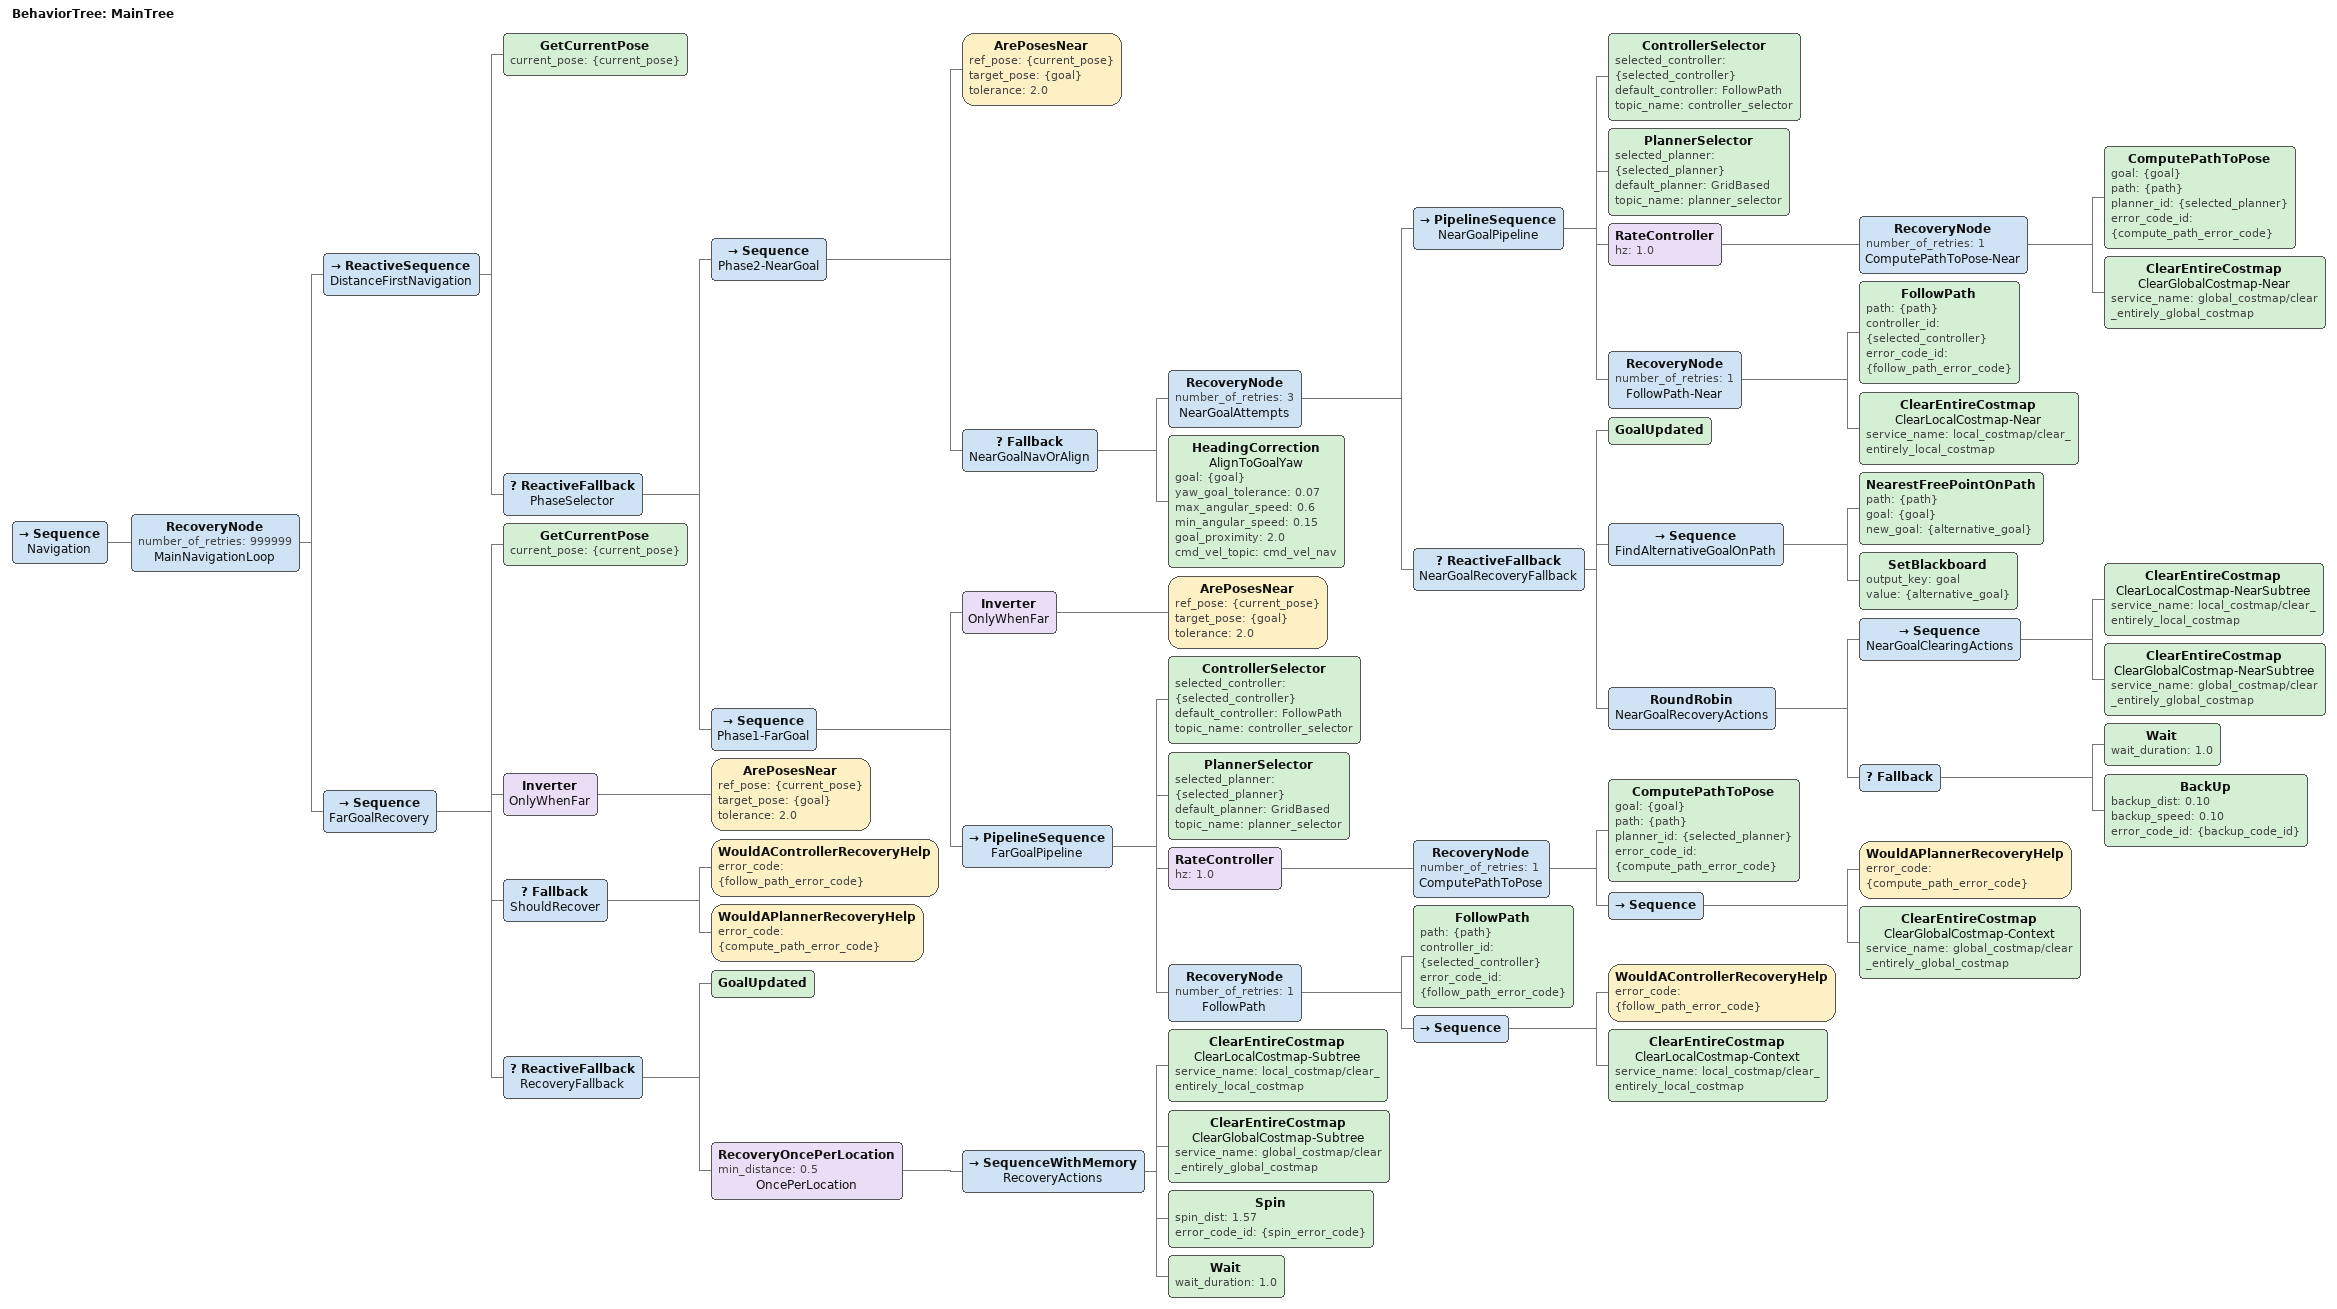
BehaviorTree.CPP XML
<root BTCPP_format="4" main_tree_to_execute="MainTree">
  <BehaviorTree ID="MainTree">
    <Sequence name="Navigation">

      <RecoveryNode number_of_retries="999999" name="MainNavigationLoop">

        <ReactiveSequence name="DistanceFirstNavigation">
          <GetCurrentPose current_pose="{current_pose}"/>

          <ReactiveFallback name="PhaseSelector">

            <Sequence name="Phase2-NearGoal">
              <ArePosesNear ref_pose="{current_pose}" target_pose="{goal}" tolerance="2.0"/>

              <Fallback name="NearGoalNavOrAlign">

              <RecoveryNode number_of_retries="3" name="NearGoalAttempts">

                <PipelineSequence name="NearGoalPipeline">
                  <ControllerSelector selected_controller="{selected_controller}"
                                      default_controller="FollowPath"
                                      topic_name="controller_selector"/>
                  <PlannerSelector selected_planner="{selected_planner}"
                                   default_planner="GridBased"
                                   topic_name="planner_selector"/>
                  <RateController hz="1.0">
                    <RecoveryNode number_of_retries="1" name="ComputePathToPose-Near">
                      <ComputePathToPose goal="{goal}" path="{path}"
                                         planner_id="{selected_planner}"
                                         error_code_id="{compute_path_error_code}"/>
                      <ClearEntireCostmap name="ClearGlobalCostmap-Near"
                                          service_name="global_costmap/clear_entirely_global_costmap"/>
                    </RecoveryNode>
                  </RateController>
                  <RecoveryNode number_of_retries="1" name="FollowPath-Near">
                    <FollowPath path="{path}" controller_id="{selected_controller}"
                                error_code_id="{follow_path_error_code}"/>
                    <ClearEntireCostmap name="ClearLocalCostmap-Near"
                                        service_name="local_costmap/clear_entirely_local_costmap"/>
                  </RecoveryNode>
                </PipelineSequence>

                <!-- Near-goal outer recovery: no guards, all actions obstacle-safe -->
                <ReactiveFallback name="NearGoalRecoveryFallback">
                  <GoalUpdated/>
                  <!-- Attempt 1: Find alternative goal on global path when stuck near goal -->
                  <Sequence name="FindAlternativeGoalOnPath">
                    <NearestFreePointOnPath path="{path}" goal="{goal}" new_goal="{alternative_goal}"/>
                    <SetBlackboard output_key="goal" value="{alternative_goal}"/>
                  </Sequence>
                  <RoundRobin name="NearGoalRecoveryActions">
                    <Sequence name="NearGoalClearingActions">
                      <ClearEntireCostmap name="ClearLocalCostmap-NearSubtree"
                                          service_name="local_costmap/clear_entirely_local_costmap"/>
                      <ClearEntireCostmap name="ClearGlobalCostmap-NearSubtree"
                                          service_name="global_costmap/clear_entirely_global_costmap"/>
                    </Sequence>
                    <!-- Fallback: Spin may fail near obstacle → Wait keeps RoundRobin alive -->
                    <Fallback>
                      <Wait wait_duration="1.0"/>
                    <!-- Fallback: BackUp may fail near obstacle → Wait keeps RoundRobin alive -->
                      <BackUp backup_dist="0.10" backup_speed="0.10"
                              error_code_id="{backup_code_id}"/>
                    </Fallback>
                  </RoundRobin>
                </ReactiveFallback>

              </RecoveryNode>

              <HeadingCorrection name="AlignToGoalYaw"
                                 goal="{goal}"
                                 yaw_goal_tolerance="0.07"
                                 max_angular_speed="0.6"
                                 min_angular_speed="0.15"
                                 goal_proximity="2.0"
                                 cmd_vel_topic="cmd_vel_nav"/>

              </Fallback>
            </Sequence>

            <Sequence name="Phase1-FarGoal">
              <Inverter name="OnlyWhenFar">
                <ArePosesNear ref_pose="{current_pose}" target_pose="{goal}" tolerance="2.0"/>
              </Inverter>

              <PipelineSequence name="FarGoalPipeline">
                <ControllerSelector selected_controller="{selected_controller}"
                                    default_controller="FollowPath"
                                    topic_name="controller_selector"/>
                <PlannerSelector selected_planner="{selected_planner}"
                                 default_planner="GridBased"
                                 topic_name="planner_selector"/>
                <RateController hz="1.0">
                  <RecoveryNode number_of_retries="1" name="ComputePathToPose">
                    <ComputePathToPose goal="{goal}" path="{path}"
                                       planner_id="{selected_planner}"
                                       error_code_id="{compute_path_error_code}"/>
                    <Sequence>
                      <WouldAPlannerRecoveryHelp error_code="{compute_path_error_code}"/>
                      <ClearEntireCostmap name="ClearGlobalCostmap-Context"
                                          service_name="global_costmap/clear_entirely_global_costmap"/>
                    </Sequence>
                  </RecoveryNode>
                </RateController>
                <RecoveryNode number_of_retries="1" name="FollowPath">
                  <FollowPath path="{path}" controller_id="{selected_controller}"
                              error_code_id="{follow_path_error_code}"/>
                  <Sequence>
                    <WouldAControllerRecoveryHelp error_code="{follow_path_error_code}"/>
                    <ClearEntireCostmap name="ClearLocalCostmap-Context"
                                        service_name="local_costmap/clear_entirely_local_costmap"/>
                  </Sequence>
                </RecoveryNode>
              </PipelineSequence>
            </Sequence>

          </ReactiveFallback>
        </ReactiveSequence>

        <Sequence name="FarGoalRecovery">
          <GetCurrentPose current_pose="{current_pose}"/>
          <Inverter name="OnlyWhenFar">
            <ArePosesNear ref_pose="{current_pose}" target_pose="{goal}" tolerance="2.0"/>
          </Inverter>
          <Fallback name="ShouldRecover">
            <WouldAControllerRecoveryHelp error_code="{follow_path_error_code}"/>
            <WouldAPlannerRecoveryHelp error_code="{compute_path_error_code}"/>
          </Fallback>
          <ReactiveFallback name="RecoveryFallback">
            <GoalUpdated/>
            <RecoveryOncePerLocation min_distance="0.5" name="OncePerLocation">
              <SequenceWithMemory name="RecoveryActions">
                <ClearEntireCostmap name="ClearLocalCostmap-Subtree"
                                    service_name="local_costmap/clear_entirely_local_costmap"/>
                <ClearEntireCostmap name="ClearGlobalCostmap-Subtree"
                                    service_name="global_costmap/clear_entirely_global_costmap"/>
                <Spin spin_dist="1.57" error_code_id="{spin_error_code}"/>
                <Wait wait_duration="1.0"/>
              </SequenceWithMemory>
            </RecoveryOncePerLocation>
          </ReactiveFallback>
        </Sequence>

      </RecoveryNode>

    </Sequence>
  </BehaviorTree>
</root>
